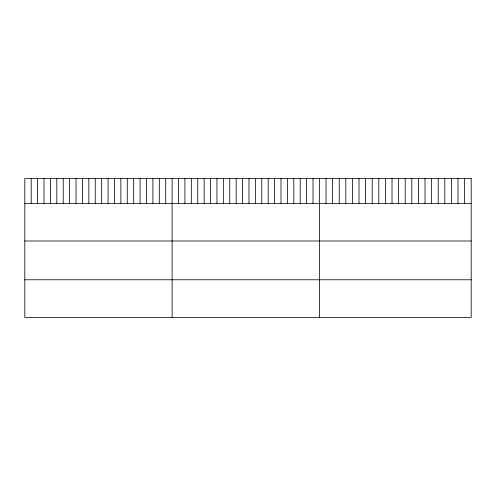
<?xml version="1.0" encoding="UTF-8"?>
<svg xmlns="http://www.w3.org/2000/svg" width="496" height="496" viewBox="0 0 496 496"><rect width="100%" height="100%" fill="white"/><g stroke="black" fill="none" stroke-linecap="round" stroke-linejoin="round"><path stroke-width="0.74" d="M24.8 203.354L471.2 203.354M24.8 240.994L471.2 240.994M24.8 279.775L471.2 279.775M464.603 178.585L464.603 203.354M458 178.585L458 203.354M451.403 178.585L451.403 203.354M444.807 178.585L444.807 203.354M438.204 178.585L438.204 203.354M431.607 178.585L431.607 203.354M425.01 178.585L425.01 203.354M418.407 178.585L418.407 203.354M411.81 178.585L411.81 203.354M405.213 178.585L405.213 203.354M398.61 178.585L398.61 203.354M392.014 178.585L392.014 203.354M385.411 178.585L385.411 203.354M378.814 178.585L378.814 203.354M372.217 178.585L372.217 203.354M365.614 178.585L365.614 203.354M359.017 178.585L359.017 203.354M352.42 178.585L352.42 203.354M345.817 178.585L345.817 203.354M339.221 178.585L339.221 203.354M332.624 178.585L332.624 203.354M326.021 178.585L326.021 203.354M319.424 178.585L319.424 317.415M313.019 178.585L313.019 203.354M306.615 178.585L306.615 203.354M300.21 178.585L300.21 203.354M293.806 178.585L293.806 203.354M287.401 178.585L287.401 203.354M280.996 178.585L280.996 203.354M274.592 178.585L274.592 203.354M268.187 178.585L268.187 203.354M261.783 178.585L261.783 203.354M255.378 178.585L255.378 203.354M248.973 178.585L248.973 203.354M242.563 178.585L242.563 203.354M236.158 178.585L236.158 203.354M229.753 178.585L229.753 203.354M223.349 178.585L223.349 203.354M216.944 178.585L216.944 203.354M210.54 178.585L210.54 203.354M204.135 178.585L204.135 203.354M197.73 178.585L197.73 203.354M191.326 178.585L191.326 203.354M184.921 178.585L184.921 203.354M178.517 178.585L178.517 203.354M172.112 178.585L172.112 317.415M165.707 178.585L165.707 203.354M159.303 178.585L159.303 203.354M152.898 178.585L152.898 203.354M146.494 178.585L146.494 203.354M140.089 178.585L140.089 203.354M133.684 178.585L133.684 203.354M127.28 178.585L127.28 203.354M120.875 178.585L120.875 203.354M114.471 178.585L114.471 203.354M108.066 178.585L108.066 203.354M101.661 178.585L101.661 203.354M95.251 178.585L95.251 203.354M88.846 178.585L88.846 203.354M82.441 178.585L82.441 203.354M76.037 178.585L76.037 203.354M69.632 178.585L69.632 203.354M63.228 178.585L63.228 203.354M56.823 178.585L56.823 203.354M50.418 178.585L50.418 203.354M44.014 178.585L44.014 203.354M37.609 178.585L37.609 203.354M31.205 178.585L31.205 203.354M471.2 178.585L24.8 178.585L24.8 317.415L471.2 317.415L471.2 178.585"/></g></svg>
